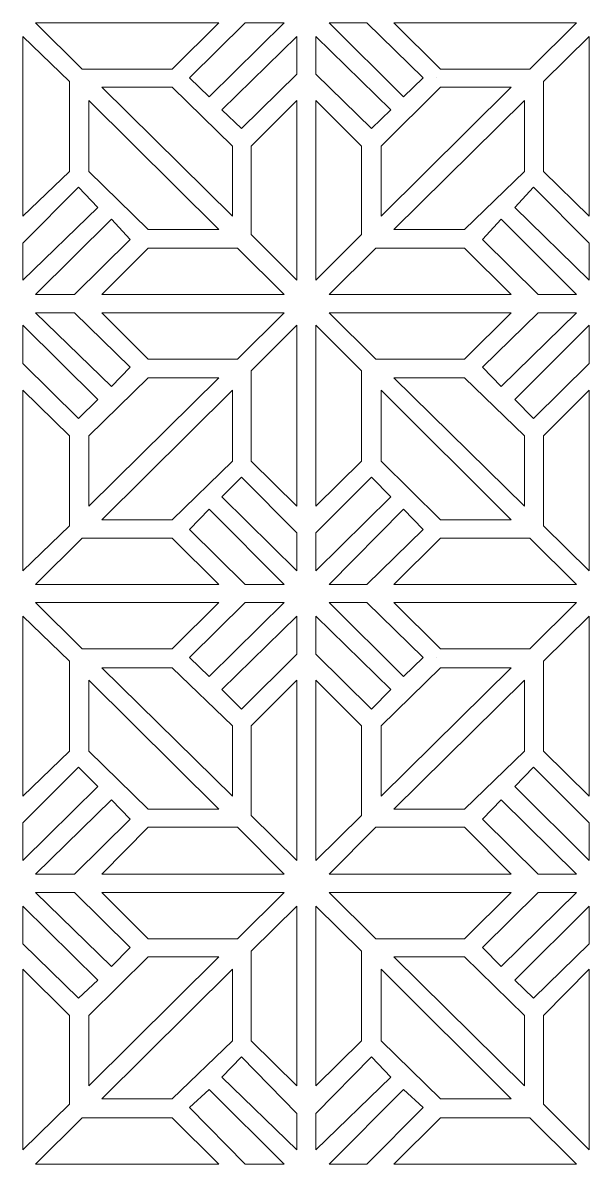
# Model space of a CAD drawing. Header units: millimetres. Extents: x -1200 to 1200, y -590 to 590.
# Drawn here: x -596 to -11, y -590 to 590 of the extents above; entities that cross this region are included whole.
import ezdxf

# ---------------------------------------------------------------- set-up
doc = ezdxf.new("R2010")
doc.units = ezdxf.units.MM
doc.header["$MEASUREMENT"] = 0
doc.layers.add('Layer 1', color=7, linetype='Continuous')

msp = doc.modelspace()

# ---------------------------------------------------------------- linework, layer by layer
at = {"layer": 'Layer 1', "color": 250, "lineweight": 20}
for points, knots in [([(-582.8049, 589.9734), (-582.8049, 589.9734), (-393.3504, 589.9734), (-393.3504, 589.9734), (-393.3504, 589.9734), (-441.4889, 542.0223), (-441.4889, 542.0223), (-441.4889, 542.0223), (-534.6631, 542.0223), (-534.6631, 542.0223), (-534.6631, 542.0223), (-582.8049, 589.9734), (-582.8049, 589.9734)], [0, 0, 0, 0, 0.25, 0.25, 0.25, 0.5, 0.5, 0.5, 0.75, 0.75, 0.75, 1, 1, 1, 1]), ([(-366.1737, 589.9734), (-366.1737, 589.9734), (-325.8, 589.9734), (-325.8, 589.9734), (-325.8, 589.9734), (-403.4446, 513.5514), (-403.4446, 513.5514), (-403.4446, 513.5514), (-423.6299, 533.0346), (-423.6299, 533.0346), (-423.6299, 533.0346), (-366.1737, 589.9734), (-366.1737, 589.9734)], [0, 0, 0, 0, 0.25, 0.25, 0.25, 0.5, 0.5, 0.5, 0.75, 0.75, 0.75, 1, 1, 1, 1]), ([(-279.2112, 589.9734), (-279.2112, 589.9734), (-240.3905, 589.9734), (-240.3905, 589.9734), (-240.3905, 589.9734), (-182.1546, 533.0346), (-182.1546, 533.0346), (-182.1546, 533.0346), (-202.3431, 513.5514), (-202.3431, 513.5514), (-202.3431, 513.5514), (-279.2112, 589.9734), (-279.2112, 589.9734)], [0, 0, 0, 0, 0.25, 0.25, 0.25, 0.5, 0.5, 0.5, 0.75, 0.75, 0.75, 1, 1, 1, 1]), ([(-212.4373, 589.9734), (-212.4373, 589.9734), (-23.7593, 589.9734), (-23.7593, 589.9734), (-23.7593, 589.9734), (-71.901, 542.0223), (-71.901, 542.0223), (-71.901, 542.0223), (-164.2988, 542.0223), (-164.2988, 542.0223), (-164.2988, 542.0223), (-212.4373, 589.9734), (-212.4373, 589.9734)], [0, 0, 0, 0, 0.25, 0.25, 0.25, 0.5, 0.5, 0.5, 0.75, 0.75, 0.75, 1, 1, 1, 1]), ([(-596.0018, 389.9306), (-596.0018, 389.9306), (-596.0018, 575.738), (-596.0018, 575.738), (-596.0018, 575.738), (-547.8633, 529.2884), (-547.8633, 529.2884), (-547.8633, 529.2884), (-547.8633, 436.3832), (-547.8633, 436.3832), (-547.8633, 436.3832), (-596.0018, 389.9306), (-596.0018, 389.9306)], [0, 0, 0, 0, 0.25, 0.25, 0.25, 0.5, 0.5, 0.5, 0.75, 0.75, 0.75, 1, 1, 1, 1]), ([(-312.5999, 575.738), (-312.5999, 575.738), (-312.5999, 536.7808), (-312.5999, 536.7808), (-312.5999, 536.7808), (-370.0561, 480.585), (-370.0561, 480.585), (-370.0561, 480.585), (-390.2445, 500.0652), (-390.2445, 500.0652), (-390.2445, 500.0652), (-312.5999, 575.738), (-312.5999, 575.738)], [0, 0, 0, 0, 0.25, 0.25, 0.25, 0.5, 0.5, 0.5, 0.75, 0.75, 0.75, 1, 1, 1, 1]), ([(-293.1878, 536.7808), (-293.1878, 536.7808), (-293.1878, 575.738), (-293.1878, 575.738), (-293.1878, 575.738), (-215.5432, 500.0652), (-215.5432, 500.0652), (-215.5432, 500.0652), (-235.7316, 480.585), (-235.7316, 480.585), (-235.7316, 480.585), (-293.1878, 536.7808), (-293.1878, 536.7808)], [0, 0, 0, 0, 0.25, 0.25, 0.25, 0.5, 0.5, 0.5, 0.75, 0.75, 0.75, 1, 1, 1, 1]), ([(-10.5624, 575.738), (-10.5624, 575.738), (-10.5624, 389.9306), (-10.5624, 389.9306), (-10.5624, 389.9306), (-57.9244, 436.3832), (-57.9244, 436.3832), (-57.9244, 436.3832), (-57.9244, 529.2884), (-57.9244, 529.2884), (-57.9244, 529.2884), (-10.5624, 575.738), (-10.5624, 575.738)], [0, 0, 0, 0, 0.25, 0.25, 0.25, 0.5, 0.5, 0.5, 0.75, 0.75, 0.75, 1, 1, 1, 1]), ([(-168.1812, 533.0346), (-168.1812, 533.0346), (-168.1812, 533.0346), (-168.1812, 533.0346), (-168.1812, 533.0346), (-168.1812, 533.0346), (-168.1812, 533.0346)], [0, 0, 0, 0, 0.5, 0.5, 0.5, 1, 1, 1, 1]), ([(-379.3738, 462.6064), (-379.3738, 462.6064), (-379.3738, 389.9306), (-379.3738, 389.9306), (-379.3738, 389.9306), (-514.4747, 523.2945), (-514.4747, 523.2945), (-514.4747, 523.2945), (-441.4889, 523.2945), (-441.4889, 523.2945), (-441.4889, 523.2945), (-379.3738, 462.6064), (-379.3738, 462.6064)], [0, 0, 0, 0, 0.25, 0.25, 0.25, 0.5, 0.5, 0.5, 0.75, 0.75, 0.75, 1, 1, 1, 1]), ([(-91.313, 523.2945), (-91.313, 523.2945), (-225.6374, 389.9306), (-225.6374, 389.9306), (-225.6374, 389.9306), (-225.6374, 462.6064), (-225.6374, 462.6064), (-225.6374, 462.6064), (-164.2988, 523.2945), (-164.2988, 523.2945), (-164.2988, 523.2945), (-91.313, 523.2945), (-91.313, 523.2945)], [0, 0, 0, 0, 0.25, 0.25, 0.25, 0.5, 0.5, 0.5, 0.75, 0.75, 0.75, 1, 1, 1, 1]), ([(-393.3504, 376.4505), (-393.3504, 376.4505), (-466.3362, 376.4505), (-466.3362, 376.4505), (-466.3362, 376.4505), (-527.6748, 436.3832), (-527.6748, 436.3832), (-527.6748, 436.3832), (-527.6748, 509.8083), (-527.6748, 509.8083), (-527.6748, 509.8083), (-393.3504, 376.4505), (-393.3504, 376.4505)], [0, 0, 0, 0, 0.25, 0.25, 0.25, 0.5, 0.5, 0.5, 0.75, 0.75, 0.75, 1, 1, 1, 1]), ([(-312.5999, 509.8083), (-312.5999, 509.8083), (-312.5999, 324.004), (-312.5999, 324.004), (-312.5999, 324.004), (-359.9619, 371.2059), (-359.9619, 371.2059), (-359.9619, 371.2059), (-359.9619, 462.6064), (-359.9619, 462.6064), (-359.9619, 462.6064), (-312.5999, 509.8083), (-312.5999, 509.8083)], [0, 0, 0, 0, 0.25, 0.25, 0.25, 0.5, 0.5, 0.5, 0.75, 0.75, 0.75, 1, 1, 1, 1]), ([(-293.1878, 324.004), (-293.1878, 324.004), (-293.1878, 509.8083), (-293.1878, 509.8083), (-293.1878, 509.8083), (-245.8258, 462.6064), (-245.8258, 462.6064), (-245.8258, 462.6064), (-245.8258, 371.2059), (-245.8258, 371.2059), (-245.8258, 371.2059), (-293.1878, 324.004), (-293.1878, 324.004)], [0, 0, 0, 0, 0.25, 0.25, 0.25, 0.5, 0.5, 0.5, 0.75, 0.75, 0.75, 1, 1, 1, 1]), ([(-212.4373, 376.4505), (-212.4373, 376.4505), (-77.3363, 509.8083), (-77.3363, 509.8083), (-77.3363, 509.8083), (-77.3363, 436.3832), (-77.3363, 436.3832), (-77.3363, 436.3832), (-139.4515, 376.4505), (-139.4515, 376.4505), (-139.4515, 376.4505), (-212.4373, 376.4505), (-212.4373, 376.4505)], [0, 0, 0, 0, 0.25, 0.25, 0.25, 0.5, 0.5, 0.5, 0.75, 0.75, 0.75, 1, 1, 1, 1]), ([(-596.0018, 324.004), (-596.0018, 324.004), (-596.0018, 362.215), (-596.0018, 362.215), (-596.0018, 362.215), (-538.5456, 419.9), (-538.5456, 419.9), (-538.5456, 419.9), (-518.3572, 398.9215), (-518.3572, 398.9215), (-518.3572, 398.9215), (-596.0018, 324.004), (-596.0018, 324.004)], [0, 0, 0, 0, 0.25, 0.25, 0.25, 0.5, 0.5, 0.5, 0.75, 0.75, 0.75, 1, 1, 1, 1]), ([(-10.5624, 324.004), (-10.5624, 324.004), (-87.4305, 398.9215), (-87.4305, 398.9215), (-87.4305, 398.9215), (-68.0186, 419.9), (-68.0186, 419.9), (-68.0186, 419.9), (-10.5624, 362.215), (-10.5624, 362.215), (-10.5624, 362.215), (-10.5624, 324.004), (-10.5624, 324.004)], [0, 0, 0, 0, 0.25, 0.25, 0.25, 0.5, 0.5, 0.5, 0.75, 0.75, 0.75, 1, 1, 1, 1]), ([(-542.428, 309.0193), (-542.428, 309.0193), (-582.8049, 309.0193), (-582.8049, 309.0193), (-582.8049, 309.0193), (-504.3805, 386.9337), (-504.3805, 386.9337), (-504.3805, 386.9337), (-484.9717, 365.9612), (-484.9717, 365.9612), (-484.9717, 365.9612), (-542.428, 309.0193), (-542.428, 309.0193)], [0, 0, 0, 0, 0.25, 0.25, 0.25, 0.5, 0.5, 0.5, 0.75, 0.75, 0.75, 1, 1, 1, 1]), ([(-101.4041, 386.9337), (-101.4041, 386.9337), (-23.7593, 309.0193), (-23.7593, 309.0193), (-23.7593, 309.0193), (-63.3597, 309.0193), (-63.3597, 309.0193), (-63.3597, 309.0193), (-120.816, 365.9612), (-120.816, 365.9612), (-120.816, 365.9612), (-101.4041, 386.9337), (-101.4041, 386.9337)], [0, 0, 0, 0, 0.25, 0.25, 0.25, 0.5, 0.5, 0.5, 0.75, 0.75, 0.75, 1, 1, 1, 1]), ([(-325.8, 309.0193), (-325.8, 309.0193), (-514.4747, 309.0193), (-514.4747, 309.0193), (-514.4747, 309.0193), (-466.3362, 356.9703), (-466.3362, 356.9703), (-466.3362, 356.9703), (-373.9385, 356.9703), (-373.9385, 356.9703), (-373.9385, 356.9703), (-325.8, 309.0193), (-325.8, 309.0193)], [0, 0, 0, 0, 0.25, 0.25, 0.25, 0.5, 0.5, 0.5, 0.75, 0.75, 0.75, 1, 1, 1, 1]), ([(-91.313, 309.0193), (-91.313, 309.0193), (-279.2112, 309.0193), (-279.2112, 309.0193), (-279.2112, 309.0193), (-231.0728, 356.9703), (-231.0728, 356.9703), (-231.0728, 356.9703), (-139.4515, 356.9703), (-139.4515, 356.9703), (-139.4515, 356.9703), (-91.313, 309.0193), (-91.313, 309.0193)], [0, 0, 0, 0, 0.25, 0.25, 0.25, 0.5, 0.5, 0.5, 0.75, 0.75, 0.75, 1, 1, 1, 1]), ([(-582.8049, 290.2884), (-582.8049, 290.2884), (-542.428, 290.2884), (-542.428, 290.2884), (-542.428, 290.2884), (-484.9717, 234.0958), (-484.9717, 234.0958), (-484.9717, 234.0958), (-504.3805, 213.8725), (-504.3805, 213.8725), (-504.3805, 213.8725), (-582.8049, 290.2884), (-582.8049, 290.2884)], [0, 0, 0, 0, 0.25, 0.25, 0.25, 0.5, 0.5, 0.5, 0.75, 0.75, 0.75, 1, 1, 1, 1]), ([(-514.4747, 290.2884), (-514.4747, 290.2884), (-325.8, 290.2884), (-325.8, 290.2884), (-325.8, 290.2884), (-373.9385, 242.3404), (-373.9385, 242.3404), (-373.9385, 242.3404), (-466.3362, 242.3404), (-466.3362, 242.3404), (-466.3362, 242.3404), (-514.4747, 290.2884), (-514.4747, 290.2884)], [0, 0, 0, 0, 0.25, 0.25, 0.25, 0.5, 0.5, 0.5, 0.75, 0.75, 0.75, 1, 1, 1, 1]), ([(-279.2112, 290.2884), (-279.2112, 290.2884), (-91.313, 290.2884), (-91.313, 290.2884), (-91.313, 290.2884), (-139.4515, 242.3404), (-139.4515, 242.3404), (-139.4515, 242.3404), (-231.0728, 242.3404), (-231.0728, 242.3404), (-231.0728, 242.3404), (-279.2112, 290.2884), (-279.2112, 290.2884)], [0, 0, 0, 0, 0.25, 0.25, 0.25, 0.5, 0.5, 0.5, 0.75, 0.75, 0.75, 1, 1, 1, 1]), ([(-63.3597, 290.2884), (-63.3597, 290.2884), (-23.7593, 290.2884), (-23.7593, 290.2884), (-23.7593, 290.2884), (-101.4041, 213.8725), (-101.4041, 213.8725), (-101.4041, 213.8725), (-120.816, 234.0958), (-120.816, 234.0958), (-120.816, 234.0958), (-63.3597, 290.2884), (-63.3597, 290.2884)], [0, 0, 0, 0, 0.25, 0.25, 0.25, 0.5, 0.5, 0.5, 0.75, 0.75, 0.75, 1, 1, 1, 1]), ([(-596.0018, 237.845), (-596.0018, 237.845), (-596.0018, 277.5545), (-596.0018, 277.5545), (-596.0018, 277.5545), (-518.3572, 200.3862), (-518.3572, 200.3862), (-518.3572, 200.3862), (-538.5456, 180.9061), (-538.5456, 180.9061), (-538.5456, 180.9061), (-596.0018, 237.845), (-596.0018, 237.845)], [0, 0, 0, 0, 0.25, 0.25, 0.25, 0.5, 0.5, 0.5, 0.75, 0.75, 0.75, 1, 1, 1, 1]), ([(-312.5999, 277.5545), (-312.5999, 277.5545), (-312.5999, 90.2517), (-312.5999, 90.2517), (-312.5999, 90.2517), (-359.9619, 136.7043), (-359.9619, 136.7043), (-359.9619, 136.7043), (-359.9619, 230.3526), (-359.9619, 230.3526), (-359.9619, 230.3526), (-312.5999, 277.5545), (-312.5999, 277.5545)], [0, 0, 0, 0, 0.25, 0.25, 0.25, 0.5, 0.5, 0.5, 0.75, 0.75, 0.75, 1, 1, 1, 1]), ([(-293.1878, 90.2517), (-293.1878, 90.2517), (-293.1878, 277.5545), (-293.1878, 277.5545), (-293.1878, 277.5545), (-245.8258, 230.3526), (-245.8258, 230.3526), (-245.8258, 230.3526), (-245.8258, 136.7043), (-245.8258, 136.7043), (-245.8258, 136.7043), (-293.1878, 90.2517), (-293.1878, 90.2517)], [0, 0, 0, 0, 0.25, 0.25, 0.25, 0.5, 0.5, 0.5, 0.75, 0.75, 0.75, 1, 1, 1, 1]), ([(-10.5624, 277.5545), (-10.5624, 277.5545), (-10.5624, 237.845), (-10.5624, 237.845), (-10.5624, 237.845), (-68.0186, 180.9061), (-68.0186, 180.9061), (-68.0186, 180.9061), (-87.4305, 200.3862), (-87.4305, 200.3862), (-87.4305, 200.3862), (-10.5624, 277.5545), (-10.5624, 277.5545)], [0, 0, 0, 0, 0.25, 0.25, 0.25, 0.5, 0.5, 0.5, 0.75, 0.75, 0.75, 1, 1, 1, 1]), ([(-466.3362, 222.8633), (-466.3362, 222.8633), (-393.3504, 222.8633), (-393.3504, 222.8633), (-393.3504, 222.8633), (-527.6748, 90.2517), (-527.6748, 90.2517), (-527.6748, 90.2517), (-527.6748, 162.9245), (-527.6748, 162.9245), (-527.6748, 162.9245), (-466.3362, 222.8633), (-466.3362, 222.8633)], [0, 0, 0, 0, 0.25, 0.25, 0.25, 0.5, 0.5, 0.5, 0.75, 0.75, 0.75, 1, 1, 1, 1]), ([(-77.3363, 162.9245), (-77.3363, 162.9245), (-77.3363, 90.2517), (-77.3363, 90.2517), (-77.3363, 90.2517), (-212.4373, 222.8633), (-212.4373, 222.8633), (-212.4373, 222.8633), (-139.4515, 222.8633), (-139.4515, 222.8633), (-139.4515, 222.8633), (-77.3363, 162.9245), (-77.3363, 162.9245)], [0, 0, 0, 0, 0.25, 0.25, 0.25, 0.5, 0.5, 0.5, 0.75, 0.75, 0.75, 1, 1, 1, 1]), ([(-596.0018, 23.5728), (-596.0018, 23.5728), (-596.0018, 210.1232), (-596.0018, 210.1232), (-596.0018, 210.1232), (-547.8633, 162.9245), (-547.8633, 162.9245), (-547.8633, 162.9245), (-547.8633, 70.0254), (-547.8633, 70.0254), (-547.8633, 70.0254), (-596.0018, 23.5728), (-596.0018, 23.5728)], [0, 0, 0, 0, 0.25, 0.25, 0.25, 0.5, 0.5, 0.5, 0.75, 0.75, 0.75, 1, 1, 1, 1]), ([(-379.3738, 210.1232), (-379.3738, 210.1232), (-379.3738, 136.7043), (-379.3738, 136.7043), (-379.3738, 136.7043), (-441.4889, 76.0162), (-441.4889, 76.0162), (-441.4889, 76.0162), (-514.4747, 76.0162), (-514.4747, 76.0162), (-514.4747, 76.0162), (-379.3738, 210.1232), (-379.3738, 210.1232)], [0, 0, 0, 0, 0.25, 0.25, 0.25, 0.5, 0.5, 0.5, 0.75, 0.75, 0.75, 1, 1, 1, 1]), ([(-91.313, 76.0162), (-91.313, 76.0162), (-164.2988, 76.0162), (-164.2988, 76.0162), (-164.2988, 76.0162), (-225.6374, 136.7043), (-225.6374, 136.7043), (-225.6374, 136.7043), (-225.6374, 210.1232), (-225.6374, 210.1232), (-225.6374, 210.1232), (-91.313, 76.0162), (-91.313, 76.0162)], [0, 0, 0, 0, 0.25, 0.25, 0.25, 0.5, 0.5, 0.5, 0.75, 0.75, 0.75, 1, 1, 1, 1]), ([(-10.5624, 210.1232), (-10.5624, 210.1232), (-10.5624, 23.5728), (-10.5624, 23.5728), (-10.5624, 23.5728), (-57.9244, 70.0254), (-57.9244, 70.0254), (-57.9244, 70.0254), (-57.9244, 162.9245), (-57.9244, 162.9245), (-57.9244, 162.9245), (-10.5624, 210.1232), (-10.5624, 210.1232)], [0, 0, 0, 0, 0.25, 0.25, 0.25, 0.5, 0.5, 0.5, 0.75, 0.75, 0.75, 1, 1, 1, 1]), ([(-312.5999, 62.5331), (-312.5999, 62.5331), (-312.5999, 23.5728), (-312.5999, 23.5728), (-312.5999, 23.5728), (-390.2445, 99.9887), (-390.2445, 99.9887), (-390.2445, 99.9887), (-370.0561, 120.2211), (-370.0561, 120.2211), (-370.0561, 120.2211), (-312.5999, 62.5331), (-312.5999, 62.5331)], [0, 0, 0, 0, 0.25, 0.25, 0.25, 0.5, 0.5, 0.5, 0.75, 0.75, 0.75, 1, 1, 1, 1]), ([(-293.1878, 23.5728), (-293.1878, 23.5728), (-293.1878, 62.5331), (-293.1878, 62.5331), (-293.1878, 62.5331), (-235.7316, 120.2211), (-235.7316, 120.2211), (-235.7316, 120.2211), (-215.5432, 99.9887), (-215.5432, 99.9887), (-215.5432, 99.9887), (-293.1878, 23.5728), (-293.1878, 23.5728)], [0, 0, 0, 0, 0.25, 0.25, 0.25, 0.5, 0.5, 0.5, 0.75, 0.75, 0.75, 1, 1, 1, 1]), ([(-325.8, 9.3343), (-325.8, 9.3343), (-366.1737, 9.3343), (-366.1737, 9.3343), (-366.1737, 9.3343), (-423.6299, 66.2792), (-423.6299, 66.2792), (-423.6299, 66.2792), (-403.4446, 87.2548), (-403.4446, 87.2548), (-403.4446, 87.2548), (-325.8, 9.3343), (-325.8, 9.3343)], [0, 0, 0, 0, 0.25, 0.25, 0.25, 0.5, 0.5, 0.5, 0.75, 0.75, 0.75, 1, 1, 1, 1]), ([(-240.3905, 9.3343), (-240.3905, 9.3343), (-279.2112, 9.3343), (-279.2112, 9.3343), (-279.2112, 9.3343), (-202.3431, 87.2548), (-202.3431, 87.2548), (-202.3431, 87.2548), (-182.1546, 66.2792), (-182.1546, 66.2792), (-182.1546, 66.2792), (-240.3905, 9.3343), (-240.3905, 9.3343)], [0, 0, 0, 0, 0.25, 0.25, 0.25, 0.5, 0.5, 0.5, 0.75, 0.75, 0.75, 1, 1, 1, 1]), ([(-393.3504, 9.3343), (-393.3504, 9.3343), (-582.8049, 9.3343), (-582.8049, 9.3343), (-582.8049, 9.3343), (-534.6631, 57.2884), (-534.6631, 57.2884), (-534.6631, 57.2884), (-441.4889, 57.2884), (-441.4889, 57.2884), (-441.4889, 57.2884), (-393.3504, 9.3343), (-393.3504, 9.3343)], [0, 0, 0, 0, 0.25, 0.25, 0.25, 0.5, 0.5, 0.5, 0.75, 0.75, 0.75, 1, 1, 1, 1]), ([(-23.7593, 9.3343), (-23.7593, 9.3343), (-212.4373, 9.3343), (-212.4373, 9.3343), (-212.4373, 9.3343), (-164.2988, 57.2884), (-164.2988, 57.2884), (-164.2988, 57.2884), (-71.901, 57.2884), (-71.901, 57.2884), (-71.901, 57.2884), (-23.7593, 9.3343), (-23.7593, 9.3343)], [0, 0, 0, 0, 0.25, 0.25, 0.25, 0.5, 0.5, 0.5, 0.75, 0.75, 0.75, 1, 1, 1, 1]), ([(-582.8049, -9.3905), (-582.8049, -9.3905), (-393.3504, -9.3905), (-393.3504, -9.3905), (-393.3504, -9.3905), (-441.4889, -57.3447), (-441.4889, -57.3447), (-441.4889, -57.3447), (-534.6631, -57.3447), (-534.6631, -57.3447), (-534.6631, -57.3447), (-582.8049, -9.3905), (-582.8049, -9.3905)], [0, 0, 0, 0, 0.25, 0.25, 0.25, 0.5, 0.5, 0.5, 0.75, 0.75, 0.75, 1, 1, 1, 1]), ([(-366.1737, -9.3905), (-366.1737, -9.3905), (-325.8, -9.3905), (-325.8, -9.3905), (-325.8, -9.3905), (-403.4446, -85.8125), (-403.4446, -85.8125), (-403.4446, -85.8125), (-423.6299, -66.3354), (-423.6299, -66.3354), (-423.6299, -66.3354), (-366.1737, -9.3905), (-366.1737, -9.3905)], [0, 0, 0, 0, 0.25, 0.25, 0.25, 0.5, 0.5, 0.5, 0.75, 0.75, 0.75, 1, 1, 1, 1]), ([(-279.2112, -9.3905), (-279.2112, -9.3905), (-240.3905, -9.3905), (-240.3905, -9.3905), (-240.3905, -9.3905), (-182.1546, -66.3354), (-182.1546, -66.3354), (-182.1546, -66.3354), (-202.3431, -85.8125), (-202.3431, -85.8125), (-202.3431, -85.8125), (-279.2112, -9.3905), (-279.2112, -9.3905)], [0, 0, 0, 0, 0.25, 0.25, 0.25, 0.5, 0.5, 0.5, 0.75, 0.75, 0.75, 1, 1, 1, 1]), ([(-212.4373, -9.3905), (-212.4373, -9.3905), (-23.7593, -9.3905), (-23.7593, -9.3905), (-23.7593, -9.3905), (-71.901, -57.3447), (-71.901, -57.3447), (-71.901, -57.3447), (-164.2988, -57.3447), (-164.2988, -57.3447), (-164.2988, -57.3447), (-212.4373, -9.3905), (-212.4373, -9.3905)], [0, 0, 0, 0, 0.25, 0.25, 0.25, 0.5, 0.5, 0.5, 0.75, 0.75, 0.75, 1, 1, 1, 1]), ([(-596.0018, -209.4303), (-596.0018, -209.4303), (-596.0018, -23.626), (-596.0018, -23.626), (-596.0018, -23.626), (-547.8633, -70.0786), (-547.8633, -70.0786), (-547.8633, -70.0786), (-547.8633, -162.9807), (-547.8633, -162.9807), (-547.8633, -162.9807), (-596.0018, -209.4303), (-596.0018, -209.4303)], [0, 0, 0, 0, 0.25, 0.25, 0.25, 0.5, 0.5, 0.5, 0.75, 0.75, 0.75, 1, 1, 1, 1]), ([(-312.5999, -23.626), (-312.5999, -23.626), (-312.5999, -62.5862), (-312.5999, -62.5862), (-312.5999, -62.5862), (-370.0561, -119.5251), (-370.0561, -119.5251), (-370.0561, -119.5251), (-390.2445, -99.2957), (-390.2445, -99.2957), (-390.2445, -99.2957), (-312.5999, -23.626), (-312.5999, -23.626)], [0, 0, 0, 0, 0.25, 0.25, 0.25, 0.5, 0.5, 0.5, 0.75, 0.75, 0.75, 1, 1, 1, 1]), ([(-293.1878, -62.5862), (-293.1878, -62.5862), (-293.1878, -23.626), (-293.1878, -23.626), (-293.1878, -23.626), (-215.5432, -99.2957), (-215.5432, -99.2957), (-215.5432, -99.2957), (-235.7316, -119.5251), (-235.7316, -119.5251), (-235.7316, -119.5251), (-293.1878, -62.5862), (-293.1878, -62.5862)], [0, 0, 0, 0, 0.25, 0.25, 0.25, 0.5, 0.5, 0.5, 0.75, 0.75, 0.75, 1, 1, 1, 1]), ([(-10.5624, -23.626), (-10.5624, -23.626), (-10.5624, -209.4303), (-10.5624, -209.4303), (-10.5624, -209.4303), (-57.9244, -162.9807), (-57.9244, -162.9807), (-57.9244, -162.9807), (-57.9244, -70.0786), (-57.9244, -70.0786), (-57.9244, -70.0786), (-10.5624, -23.626), (-10.5624, -23.626)], [0, 0, 0, 0, 0.25, 0.25, 0.25, 0.5, 0.5, 0.5, 0.75, 0.75, 0.75, 1, 1, 1, 1]), ([(-168.1812, -66.3354), (-168.1812, -66.3354), (-168.1812, -66.3354), (-168.1812, -66.3354), (-168.1812, -66.3354), (-168.1812, -66.3354), (-168.1812, -66.3354)], [0, 0, 0, 0, 0.5, 0.5, 0.5, 1, 1, 1, 1]), ([(-379.3738, -136.7575), (-379.3738, -136.7575), (-379.3738, -209.4303), (-379.3738, -209.4303), (-379.3738, -209.4303), (-514.4747, -76.8247), (-514.4747, -76.8247), (-514.4747, -76.8247), (-441.4889, -76.8247), (-441.4889, -76.8247), (-441.4889, -76.8247), (-379.3738, -136.7575), (-379.3738, -136.7575)], [0, 0, 0, 0, 0.25, 0.25, 0.25, 0.5, 0.5, 0.5, 0.75, 0.75, 0.75, 1, 1, 1, 1]), ([(-91.313, -76.8247), (-91.313, -76.8247), (-225.6374, -209.4303), (-225.6374, -209.4303), (-225.6374, -209.4303), (-225.6374, -136.7575), (-225.6374, -136.7575), (-225.6374, -136.7575), (-164.2988, -76.8247), (-164.2988, -76.8247), (-164.2988, -76.8247), (-91.313, -76.8247), (-91.313, -76.8247)], [0, 0, 0, 0, 0.25, 0.25, 0.25, 0.5, 0.5, 0.5, 0.75, 0.75, 0.75, 1, 1, 1, 1]), ([(-393.3504, -222.9165), (-393.3504, -222.9165), (-466.3362, -222.9165), (-466.3362, -222.9165), (-466.3362, -222.9165), (-527.6748, -162.9807), (-527.6748, -162.9807), (-527.6748, -162.9807), (-527.6748, -89.5556), (-527.6748, -89.5556), (-527.6748, -89.5556), (-393.3504, -222.9165), (-393.3504, -222.9165)], [0, 0, 0, 0, 0.25, 0.25, 0.25, 0.5, 0.5, 0.5, 0.75, 0.75, 0.75, 1, 1, 1, 1]), ([(-312.5999, -89.5556), (-312.5999, -89.5556), (-312.5999, -276.1122), (-312.5999, -276.1122), (-312.5999, -276.1122), (-359.9619, -229.6627), (-359.9619, -229.6627), (-359.9619, -229.6627), (-359.9619, -136.7575), (-359.9619, -136.7575), (-359.9619, -136.7575), (-312.5999, -89.5556), (-312.5999, -89.5556)], [0, 0, 0, 0, 0.25, 0.25, 0.25, 0.5, 0.5, 0.5, 0.75, 0.75, 0.75, 1, 1, 1, 1]), ([(-293.1878, -276.1122), (-293.1878, -276.1122), (-293.1878, -89.5556), (-293.1878, -89.5556), (-293.1878, -89.5556), (-245.8258, -136.7575), (-245.8258, -136.7575), (-245.8258, -136.7575), (-245.8258, -229.6627), (-245.8258, -229.6627), (-245.8258, -229.6627), (-293.1878, -276.1122), (-293.1878, -276.1122)], [0, 0, 0, 0, 0.25, 0.25, 0.25, 0.5, 0.5, 0.5, 0.75, 0.75, 0.75, 1, 1, 1, 1]), ([(-212.4373, -222.9165), (-212.4373, -222.9165), (-77.3363, -89.5556), (-77.3363, -89.5556), (-77.3363, -89.5556), (-77.3363, -162.9807), (-77.3363, -162.9807), (-77.3363, -162.9807), (-139.4515, -222.9165), (-139.4515, -222.9165), (-139.4515, -222.9165), (-212.4373, -222.9165), (-212.4373, -222.9165)], [0, 0, 0, 0, 0.25, 0.25, 0.25, 0.5, 0.5, 0.5, 0.75, 0.75, 0.75, 1, 1, 1, 1]), ([(-596.0018, -276.1122), (-596.0018, -276.1122), (-596.0018, -237.155), (-596.0018, -237.155), (-596.0018, -237.155), (-538.5456, -179.4639), (-538.5456, -179.4639), (-538.5456, -179.4639), (-518.3572, -199.6902), (-518.3572, -199.6902), (-518.3572, -199.6902), (-596.0018, -276.1122), (-596.0018, -276.1122)], [0, 0, 0, 0, 0.25, 0.25, 0.25, 0.5, 0.5, 0.5, 0.75, 0.75, 0.75, 1, 1, 1, 1]), ([(-10.5624, -237.155), (-10.5624, -237.155), (-10.5624, -276.1122), (-10.5624, -276.1122), (-10.5624, -276.1122), (-87.4305, -199.6902), (-87.4305, -199.6902), (-87.4305, -199.6902), (-68.0186, -179.4639), (-68.0186, -179.4639), (-68.0186, -179.4639), (-10.5624, -237.155), (-10.5624, -237.155)], [0, 0, 0, 0, 0.25, 0.25, 0.25, 0.5, 0.5, 0.5, 0.75, 0.75, 0.75, 1, 1, 1, 1]), ([(-542.428, -290.3446), (-542.428, -290.3446), (-582.8049, -290.3446), (-582.8049, -290.3446), (-582.8049, -290.3446), (-504.3805, -213.1764), (-504.3805, -213.1764), (-504.3805, -213.1764), (-484.9717, -233.4058), (-484.9717, -233.4058), (-484.9717, -233.4058), (-542.428, -290.3446), (-542.428, -290.3446)], [0, 0, 0, 0, 0.25, 0.25, 0.25, 0.5, 0.5, 0.5, 0.75, 0.75, 0.75, 1, 1, 1, 1]), ([(-23.7593, -290.3446), (-23.7593, -290.3446), (-63.3597, -290.3446), (-63.3597, -290.3446), (-63.3597, -290.3446), (-120.816, -233.4058), (-120.816, -233.4058), (-120.816, -233.4058), (-101.4041, -213.1764), (-101.4041, -213.1764), (-101.4041, -213.1764), (-23.7593, -290.3446), (-23.7593, -290.3446)], [0, 0, 0, 0, 0.25, 0.25, 0.25, 0.5, 0.5, 0.5, 0.75, 0.75, 0.75, 1, 1, 1, 1]), ([(-325.8, -290.3446), (-325.8, -290.3446), (-514.4747, -290.3446), (-514.4747, -290.3446), (-514.4747, -290.3446), (-466.3362, -241.6474), (-466.3362, -241.6474), (-466.3362, -241.6474), (-373.9385, -241.6474), (-373.9385, -241.6474), (-373.9385, -241.6474), (-325.8, -290.3446), (-325.8, -290.3446)], [0, 0, 0, 0, 0.25, 0.25, 0.25, 0.5, 0.5, 0.5, 0.75, 0.75, 0.75, 1, 1, 1, 1]), ([(-91.313, -290.3446), (-91.313, -290.3446), (-279.2112, -290.3446), (-279.2112, -290.3446), (-279.2112, -290.3446), (-231.0728, -241.6474), (-231.0728, -241.6474), (-231.0728, -241.6474), (-139.4515, -241.6474), (-139.4515, -241.6474), (-139.4515, -241.6474), (-91.313, -290.3446), (-91.313, -290.3446)], [0, 0, 0, 0, 0.25, 0.25, 0.25, 0.5, 0.5, 0.5, 0.75, 0.75, 0.75, 1, 1, 1, 1]), ([(-582.8049, -309.0755), (-582.8049, -309.0755), (-542.428, -309.0755), (-542.428, -309.0755), (-542.428, -309.0755), (-484.9717, -366.0144), (-484.9717, -366.0144), (-484.9717, -366.0144), (-504.3805, -385.4945), (-504.3805, -385.4945), (-504.3805, -385.4945), (-582.8049, -309.0755), (-582.8049, -309.0755)], [0, 0, 0, 0, 0.25, 0.25, 0.25, 0.5, 0.5, 0.5, 0.75, 0.75, 0.75, 1, 1, 1, 1]), ([(-514.4747, -309.0755), (-514.4747, -309.0755), (-325.8, -309.0755), (-325.8, -309.0755), (-325.8, -309.0755), (-373.9385, -357.0235), (-373.9385, -357.0235), (-373.9385, -357.0235), (-466.3362, -357.0235), (-466.3362, -357.0235), (-466.3362, -357.0235), (-514.4747, -309.0755), (-514.4747, -309.0755)], [0, 0, 0, 0, 0.25, 0.25, 0.25, 0.5, 0.5, 0.5, 0.75, 0.75, 0.75, 1, 1, 1, 1]), ([(-279.2112, -309.0755), (-279.2112, -309.0755), (-91.313, -309.0755), (-91.313, -309.0755), (-91.313, -309.0755), (-139.4515, -357.0235), (-139.4515, -357.0235), (-139.4515, -357.0235), (-231.0728, -357.0235), (-231.0728, -357.0235), (-231.0728, -357.0235), (-279.2112, -309.0755), (-279.2112, -309.0755)], [0, 0, 0, 0, 0.25, 0.25, 0.25, 0.5, 0.5, 0.5, 0.75, 0.75, 0.75, 1, 1, 1, 1]), ([(-63.3597, -309.0755), (-63.3597, -309.0755), (-23.7593, -309.0755), (-23.7593, -309.0755), (-23.7593, -309.0755), (-101.4041, -385.4945), (-101.4041, -385.4945), (-101.4041, -385.4945), (-120.816, -366.0144), (-120.816, -366.0144), (-120.816, -366.0144), (-63.3597, -309.0755), (-63.3597, -309.0755)], [0, 0, 0, 0, 0.25, 0.25, 0.25, 0.5, 0.5, 0.5, 0.75, 0.75, 0.75, 1, 1, 1, 1]), ([(-596.0018, -362.2712), (-596.0018, -362.2712), (-596.0018, -323.3079), (-596.0018, -323.3079), (-596.0018, -323.3079), (-518.3572, -399.7269), (-518.3572, -399.7269), (-518.3572, -399.7269), (-538.5456, -418.4578), (-538.5456, -418.4578), (-538.5456, -418.4578), (-596.0018, -362.2712), (-596.0018, -362.2712)], [0, 0, 0, 0, 0.25, 0.25, 0.25, 0.5, 0.5, 0.5, 0.75, 0.75, 0.75, 1, 1, 1, 1]), ([(-312.5999, -323.3079), (-312.5999, -323.3079), (-312.5999, -509.1122), (-312.5999, -509.1122), (-312.5999, -509.1122), (-359.9619, -462.6627), (-359.9619, -462.6627), (-359.9619, -462.6627), (-359.9619, -369.7636), (-359.9619, -369.7636), (-359.9619, -369.7636), (-312.5999, -323.3079), (-312.5999, -323.3079)], [0, 0, 0, 0, 0.25, 0.25, 0.25, 0.5, 0.5, 0.5, 0.75, 0.75, 0.75, 1, 1, 1, 1]), ([(-293.1878, -509.1122), (-293.1878, -509.1122), (-293.1878, -323.3079), (-293.1878, -323.3079), (-293.1878, -323.3079), (-245.8258, -369.7636), (-245.8258, -369.7636), (-245.8258, -369.7636), (-245.8258, -462.6627), (-245.8258, -462.6627), (-245.8258, -462.6627), (-293.1878, -509.1122), (-293.1878, -509.1122)], [0, 0, 0, 0, 0.25, 0.25, 0.25, 0.5, 0.5, 0.5, 0.75, 0.75, 0.75, 1, 1, 1, 1]), ([(-10.5624, -323.3079), (-10.5624, -323.3079), (-10.5624, -362.2712), (-10.5624, -362.2712), (-10.5624, -362.2712), (-68.0186, -418.4578), (-68.0186, -418.4578), (-68.0186, -418.4578), (-87.4305, -399.7269), (-87.4305, -399.7269), (-87.4305, -399.7269), (-10.5624, -323.3079), (-10.5624, -323.3079)], [0, 0, 0, 0, 0.25, 0.25, 0.25, 0.5, 0.5, 0.5, 0.75, 0.75, 0.75, 1, 1, 1, 1]), ([(-466.3362, -375.7575), (-466.3362, -375.7575), (-393.3504, -375.7575), (-393.3504, -375.7575), (-393.3504, -375.7575), (-527.6748, -509.1122), (-527.6748, -509.1122), (-527.6748, -509.1122), (-527.6748, -436.4425), (-527.6748, -436.4425), (-527.6748, -436.4425), (-466.3362, -375.7575), (-466.3362, -375.7575)], [0, 0, 0, 0, 0.25, 0.25, 0.25, 0.5, 0.5, 0.5, 0.75, 0.75, 0.75, 1, 1, 1, 1]), ([(-77.3363, -509.1122), (-77.3363, -509.1122), (-212.4373, -375.7575), (-212.4373, -375.7575), (-212.4373, -375.7575), (-139.4515, -375.7575), (-139.4515, -375.7575), (-139.4515, -375.7575), (-77.3363, -436.4425), (-77.3363, -436.4425), (-77.3363, -436.4425), (-77.3363, -509.1122), (-77.3363, -509.1122)], [0, 0, 0, 0, 0.25, 0.25, 0.25, 0.5, 0.5, 0.5, 0.75, 0.75, 0.75, 1, 1, 1, 1]), ([(-596.0018, -575.0419), (-596.0018, -575.0419), (-596.0018, -388.4914), (-596.0018, -388.4914), (-596.0018, -388.4914), (-547.8633, -436.4425), (-547.8633, -436.4425), (-547.8633, -436.4425), (-547.8633, -527.8431), (-547.8633, -527.8431), (-547.8633, -527.8431), (-596.0018, -575.0419), (-596.0018, -575.0419)], [0, 0, 0, 0, 0.25, 0.25, 0.25, 0.5, 0.5, 0.5, 0.75, 0.75, 0.75, 1, 1, 1, 1]), ([(-379.3738, -388.4914), (-379.3738, -388.4914), (-379.3738, -462.6627), (-379.3738, -462.6627), (-379.3738, -462.6627), (-441.4889, -522.6015), (-441.4889, -522.6015), (-441.4889, -522.6015), (-514.4747, -522.6015), (-514.4747, -522.6015), (-514.4747, -522.6015), (-379.3738, -388.4914), (-379.3738, -388.4914)], [0, 0, 0, 0, 0.25, 0.25, 0.25, 0.5, 0.5, 0.5, 0.75, 0.75, 0.75, 1, 1, 1, 1]), ([(-225.6374, -388.4914), (-225.6374, -388.4914), (-91.313, -522.6015), (-91.313, -522.6015), (-91.313, -522.6015), (-164.2988, -522.6015), (-164.2988, -522.6015), (-164.2988, -522.6015), (-225.6374, -462.6627), (-225.6374, -462.6627), (-225.6374, -462.6627), (-225.6374, -388.4914), (-225.6374, -388.4914)], [0, 0, 0, 0, 0.25, 0.25, 0.25, 0.5, 0.5, 0.5, 0.75, 0.75, 0.75, 1, 1, 1, 1]), ([(-10.5624, -388.4914), (-10.5624, -388.4914), (-10.5624, -575.0419), (-10.5624, -575.0419), (-10.5624, -575.0419), (-57.9244, -527.8431), (-57.9244, -527.8431), (-57.9244, -527.8431), (-57.9244, -436.4425), (-57.9244, -436.4425), (-57.9244, -436.4425), (-10.5624, -388.4914), (-10.5624, -388.4914)], [0, 0, 0, 0, 0.25, 0.25, 0.25, 0.5, 0.5, 0.5, 0.75, 0.75, 0.75, 1, 1, 1, 1]), ([(-312.5999, -537.5862), (-312.5999, -537.5862), (-312.5999, -575.0419), (-312.5999, -575.0419), (-312.5999, -575.0419), (-390.2445, -500.1214), (-390.2445, -500.1214), (-390.2445, -500.1214), (-370.0561, -479.1428), (-370.0561, -479.1428), (-370.0561, -479.1428), (-312.5999, -537.5862), (-312.5999, -537.5862)], [0, 0, 0, 0, 0.25, 0.25, 0.25, 0.5, 0.5, 0.5, 0.75, 0.75, 0.75, 1, 1, 1, 1]), ([(-293.1878, -575.0419), (-293.1878, -575.0419), (-293.1878, -537.5862), (-293.1878, -537.5862), (-293.1878, -537.5862), (-235.7316, -479.1428), (-235.7316, -479.1428), (-235.7316, -479.1428), (-215.5432, -500.1214), (-215.5432, -500.1214), (-215.5432, -500.1214), (-293.1878, -575.0419), (-293.1878, -575.0419)], [0, 0, 0, 0, 0.25, 0.25, 0.25, 0.5, 0.5, 0.5, 0.75, 0.75, 0.75, 1, 1, 1, 1]), ([(-325.8, -590.0266), (-325.8, -590.0266), (-366.1737, -590.0266), (-366.1737, -590.0266), (-366.1737, -590.0266), (-423.6299, -531.5923), (-423.6299, -531.5923), (-423.6299, -531.5923), (-403.4446, -512.8584), (-403.4446, -512.8584), (-403.4446, -512.8584), (-325.8, -590.0266), (-325.8, -590.0266)], [0, 0, 0, 0, 0.25, 0.25, 0.25, 0.5, 0.5, 0.5, 0.75, 0.75, 0.75, 1, 1, 1, 1]), ([(-240.3905, -590.0266), (-240.3905, -590.0266), (-279.2112, -590.0266), (-279.2112, -590.0266), (-279.2112, -590.0266), (-202.3431, -512.8584), (-202.3431, -512.8584), (-202.3431, -512.8584), (-182.1546, -531.5923), (-182.1546, -531.5923), (-182.1546, -531.5923), (-240.3905, -590.0266), (-240.3905, -590.0266)], [0, 0, 0, 0, 0.25, 0.25, 0.25, 0.5, 0.5, 0.5, 0.75, 0.75, 0.75, 1, 1, 1, 1]), ([(-393.3504, -590.0266), (-393.3504, -590.0266), (-582.8049, -590.0266), (-582.8049, -590.0266), (-582.8049, -590.0266), (-534.6631, -542.0816), (-534.6631, -542.0816), (-534.6631, -542.0816), (-441.4889, -542.0816), (-441.4889, -542.0816), (-441.4889, -542.0816), (-393.3504, -590.0266), (-393.3504, -590.0266)], [0, 0, 0, 0, 0.25, 0.25, 0.25, 0.5, 0.5, 0.5, 0.75, 0.75, 0.75, 1, 1, 1, 1]), ([(-23.7593, -590.0266), (-23.7593, -590.0266), (-212.4373, -590.0266), (-212.4373, -590.0266), (-212.4373, -590.0266), (-164.2988, -542.0816), (-164.2988, -542.0816), (-164.2988, -542.0816), (-71.901, -542.0816), (-71.901, -542.0816), (-71.901, -542.0816), (-23.7593, -590.0266), (-23.7593, -590.0266)], [0, 0, 0, 0, 0.25, 0.25, 0.25, 0.5, 0.5, 0.5, 0.75, 0.75, 0.75, 1, 1, 1, 1])]:
    msp.add_open_spline(points, degree=3, knots=knots, dxfattribs=at)

doc.saveas('drawing.dxf')
